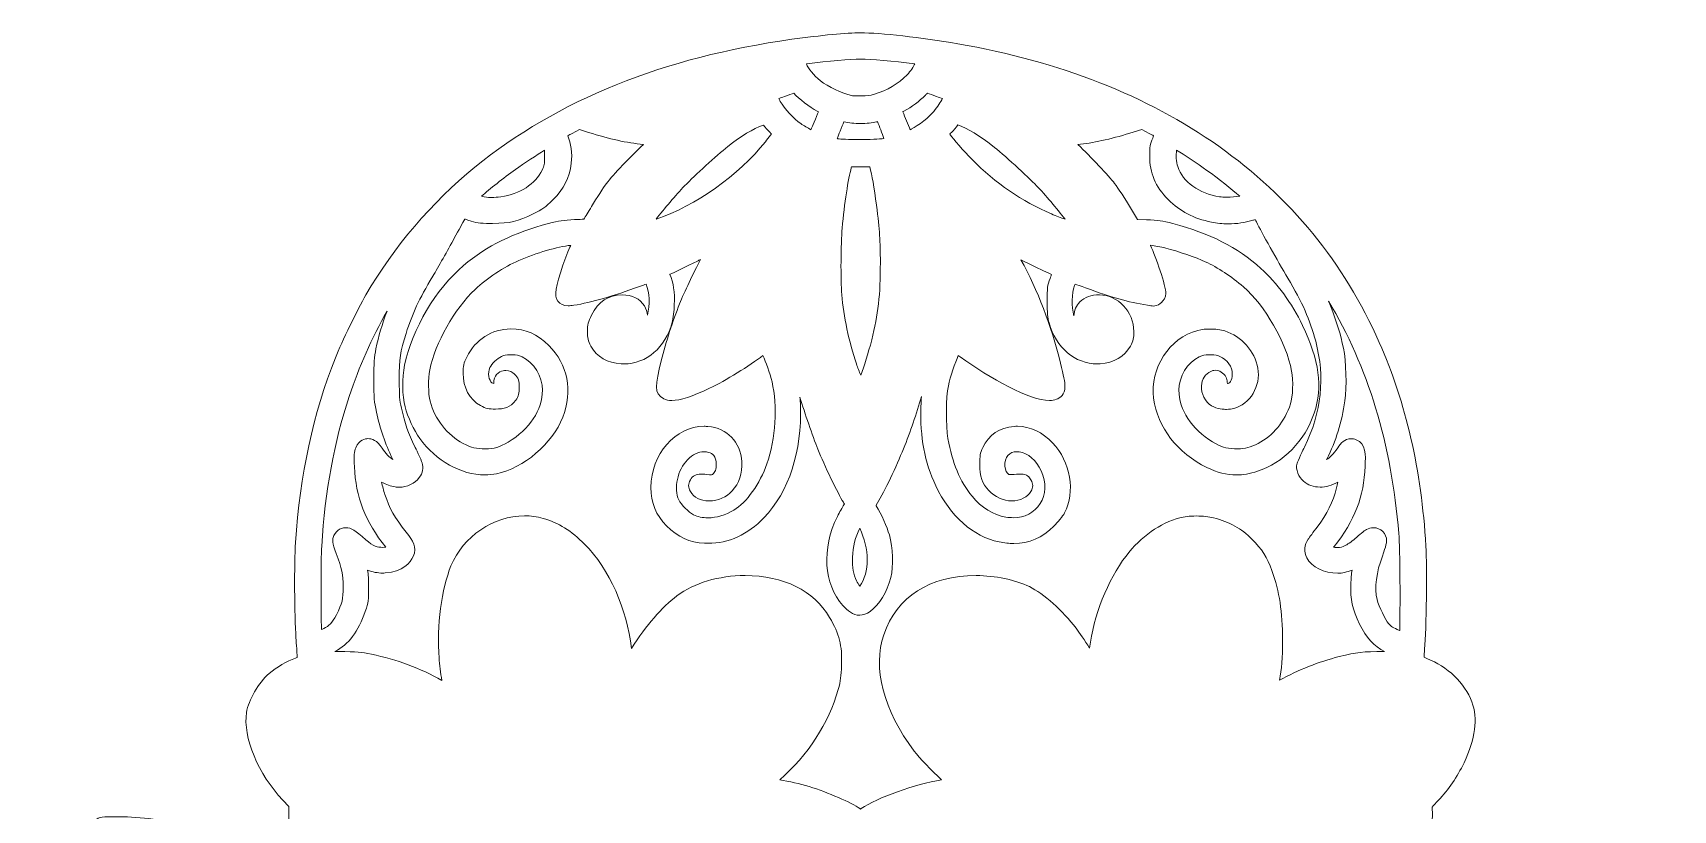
# Model space of a CAD drawing. Header units: inches. Extents: x -1560 to -1166, y 2745 to 2830.
# Drawn here: x -1397.8 to -1325, y 2794.8 to 2829.3 of the extents above; entities that cross this region are included whole.
import ezdxf

# ---------------------------------------------------------------- set-up
doc = ezdxf.new("R2010")
doc.units = ezdxf.units.IN
doc.header["$MEASUREMENT"] = 0
doc.layers.add('Sugar Skull', color=7, linetype='Continuous')

msp = doc.modelspace()

# ---------------------------------------------------------------- linework, layer by layer
at = {"layer": 'Sugar Skull', "lineweight": 0}
for points, knots in [([(-1325.084, 2784.446), (-1325.291, 2784.806), (-1325.673, 2785.007), (-1326.361, 2785.118), (-1326.54, 2785.146), (-1326.696, 2785.159), (-1326.867, 2785.159), (-1327.114, 2785.159), (-1327.4, 2785.132), (-1327.856, 2785.065), (-1328.592, 2784.956), (-1328.848, 2784.901), (-1329.969, 2784.61), (-1330.369, 2784.506), (-1331.16, 2784.284), (-1331.707, 2784.121), (-1331.686, 2784.175), (-1331.665, 2784.223), (-1331.649, 2784.263), (-1331.027, 2785.752), (-1330.493, 2787.536), (-1330.32, 2788.703), (-1330.226, 2789.341), (-1330.255, 2790.198), (-1330.388, 2790.655), (-1330.603, 2791.398), (-1330.986, 2791.925), (-1331.464, 2792.139), (-1331.638, 2792.217), (-1331.854, 2792.258), (-1332.088, 2792.258), (-1332.306, 2792.258), (-1332.519, 2792.222), (-1332.704, 2792.155), (-1333.469, 2791.877), (-1334.305, 2791.066), (-1334.92, 2790.015), (-1335.079, 2790.211), (-1335.365, 2790.516), (-1335.59, 2790.738), (-1335.812, 2790.958), (-1335.953, 2791.107), (-1336.01, 2791.18), (-1335.998, 2791.282), (-1335.968, 2791.494), (-1335.925, 2791.757), (-1335.749, 2792.828), (-1335.601, 2794.434), (-1335.663, 2794.914), (-1335.607, 2794.984), (-1335.477, 2795.121), (-1335.394, 2795.209), (-1334.917, 2795.711), (-1334.551, 2796.245), (-1334.242, 2796.889), (-1333.734, 2797.949), (-1333.618, 2798.858), (-1333.896, 2799.59), (-1334.215, 2800.429), (-1334.981, 2801.169), (-1335.895, 2801.521), (-1335.941, 2801.539), (-1335.982, 2801.556), (-1336.018, 2801.571), (-1336.013, 2801.661), (-1336.005, 2801.785), (-1335.991, 2801.934), (-1335.914, 2802.802), (-1335.88, 2805.582), (-1335.935, 2806.511), (-1336.137, 2809.897), (-1336.814, 2812.857), (-1338.004, 2815.56), (-1339.558, 2819.09), (-1341.958, 2822.019), (-1345.135, 2824.268), (-1348.304, 2826.51), (-1352.205, 2828.043), (-1356.728, 2828.825), (-1358.332, 2829.102), (-1360.185, 2829.311), (-1361.039, 2829.311), (-1361.649, 2829.311), (-1362.792, 2829.202), (-1364.096, 2829.021), (-1369.784, 2828.228), (-1374.519, 2826.318), (-1378.169, 2823.343), (-1380.095, 2821.773), (-1381.769, 2819.811), (-1383.01, 2817.669), (-1383.387, 2817.018), (-1384.085, 2815.583), (-1384.367, 2814.877), (-1385.352, 2812.418), (-1385.948, 2809.656), (-1386.139, 2806.668), (-1386.198, 2805.74), (-1386.188, 2803.441), (-1386.12, 2802.427), (-1386.112, 2802.308), (-1386.105, 2802.201), (-1386.098, 2802.106), (-1386.081, 2801.87), (-1386.067, 2801.672), (-1386.068, 2801.564), (-1386.092, 2801.557), (-1386.118, 2801.548), (-1386.146, 2801.537), (-1386.51, 2801.405), (-1386.986, 2801.123), (-1387.302, 2800.853), (-1387.791, 2800.436), (-1388.226, 2799.689), (-1388.315, 2799.115), (-1388.483, 2798.035), (-1387.791, 2796.365), (-1386.706, 2795.229), (-1386.706, 2795.229), (-1386.437, 2794.949), (-1386.437, 2794.949), (-1386.437, 2794.949), (-1386.43, 2794.46), (-1386.43, 2794.46), (-1386.421, 2793.84), (-1386.39, 2793.471), (-1386.268, 2792.495), (-1386.276, 2792.499), (-1386.284, 2792.503), (-1386.291, 2792.507), (-1387.633, 2793.242), (-1389.256, 2793.803), (-1391.116, 2794.174), (-1392.084, 2794.368), (-1393.26, 2794.492), (-1394.112, 2794.492), (-1394.189, 2794.492), (-1394.264, 2794.491), (-1394.335, 2794.489), (-1394.77, 2794.477), (-1394.932, 2794.472), (-1395.097, 2794.269), (-1395.182, 2794.163), (-1395.24, 2794.002), (-1395.24, 2793.868), (-1395.24, 2793.396), (-1394.359, 2792.246), (-1393.98, 2791.773), (-1393.477, 2791.146), (-1392.218, 2789.848), (-1391.574, 2789.292), (-1391.19, 2788.96), (-1390.526, 2788.447), (-1390.078, 2788.131), (-1391.545, 2787.728), (-1392.083, 2787.43), (-1392.982, 2786.553), (-1393.62, 2785.933), (-1393.939, 2785.517), (-1394.203, 2784.967), (-1394.534, 2784.277), (-1394.628, 2783.673), (-1394.54, 2782.814), (-1394.477, 2782.2), (-1394.355, 2781.718), (-1394.074, 2780.973), (-1394.003, 2780.783), (-1393.946, 2780.63), (-1393.91, 2780.53), (-1393.948, 2780.477), (-1393.999, 2780.406), (-1394.06, 2780.323), (-1394.195, 2780.143), (-1394.366, 2779.912), (-1394.441, 2779.809), (-1394.524, 2779.696), (-1394.769, 2779.448), (-1395.472, 2778.907), (-1395.657, 2778.764), (-1395.896, 2778.543), (-1396.014, 2778.372), (-1396.344, 2777.89), (-1396.525, 2777.258), (-1396.599, 2776.321), (-1396.722, 2774.765), (-1396.74, 2774.652), (-1396.98, 2773.903), (-1397.245, 2773.078), (-1397.186, 2772.574), (-1396.757, 2771.976), (-1396.716, 2771.919), (-1396.682, 2771.87), (-1396.655, 2771.83), (-1396.689, 2771.782), (-1396.733, 2771.721), (-1396.787, 2771.649), (-1397.454, 2770.765), (-1397.807, 2769.829), (-1397.807, 2768.941), (-1397.807, 2768.438), (-1397.721, 2768.091), (-1397.453, 2767.514), (-1397.453, 2767.514), (-1397.282, 2767.144), (-1397.282, 2767.144), (-1397.282, 2767.144), (-1397.259, 2766.333), (-1397.259, 2766.333), (-1397.229, 2765.287), (-1397.174, 2765.01), (-1396.866, 2764.358), (-1396.641, 2763.883), (-1396.36, 2763.464), (-1395.924, 2762.959), (-1395.299, 2762.233), (-1394.615, 2761.71), (-1393.836, 2761.361), (-1393.996, 2761.129), (-1394.307, 2760.626), (-1394.307, 2760.372), (-1394.307, 2759.871), (-1393.984, 2759.759), (-1393.123, 2759.458), (-1391.724, 2758.969), (-1390.343, 2758.732), (-1388.899, 2758.732), (-1388.649, 2758.732), (-1388.391, 2758.739), (-1388.135, 2758.753), (-1386.726, 2758.831), (-1385.742, 2758.981), (-1384.373, 2759.323), (-1384.373, 2759.323), (-1383.981, 2759.422), (-1383.981, 2759.422), (-1383.981, 2759.422), (-1383.756, 2759.308), (-1383.756, 2759.308), (-1383.856, 2759.235), (-1383.941, 2759.171), (-1383.961, 2759.155), (-1385.043, 2758.341), (-1386.417, 2756.833), (-1387.301, 2755.488), (-1388.718, 2753.333), (-1389.624, 2751.074), (-1389.852, 2749.129), (-1389.927, 2748.482), (-1389.939, 2748.17), (-1389.818, 2747.915), (-1389.663, 2747.59), (-1389.406, 2747.542), (-1389.267, 2747.542), (-1389.181, 2747.542), (-1389.091, 2747.558), (-1388.991, 2747.592), (-1388.48, 2747.766), (-1387.426, 2748.314), (-1386.737, 2748.766), (-1385.297, 2749.71), (-1382.046, 2752.389), (-1380.527, 2753.886), (-1380.495, 2753.917), (-1380.465, 2753.947), (-1380.435, 2753.976), (-1380.496, 2753.618), (-1380.556, 2753.166), (-1380.518, 2752.964), (-1380.455, 2752.629), (-1380.178, 2752.42), (-1379.793, 2752.42), (-1379.086, 2752.42), (-1377.088, 2753.065), (-1375.587, 2753.694), (-1375.788, 2753.365), (-1375.995, 2753.01), (-1376.274, 2752.514), (-1376.274, 2752.514), (-1376.521, 2752.075), (-1376.521, 2752.075), (-1376.521, 2752.075), (-1376.664, 2752.062), (-1376.664, 2752.062), (-1378.07, 2751.943), (-1379.172, 2750.757), (-1379.471, 2749.041), (-1379.564, 2748.512), (-1379.566, 2747.384), (-1379.477, 2746.628), (-1379.441, 2746.32), (-1379.401, 2745.969), (-1379.388, 2745.846), (-1379.378, 2745.752), (-1379.343, 2745.517), (-1379.223, 2745.365), (-1379.177, 2745.306), (-1379.054, 2745.15), (-1378.831, 2745.15), (-1378.59, 2745.15), (-1378.377, 2745.313), (-1377.739, 2745.83), (-1376.34, 2746.965), (-1375.737, 2747.66), (-1375.351, 2748.584), (-1375.138, 2749.093), (-1375.059, 2749.464), (-1375.059, 2749.951), (-1375.059, 2750.551), (-1375.228, 2751.099), (-1375.537, 2751.503), (-1375.537, 2751.503), (-1375.239, 2752.037), (-1375.239, 2752.037), (-1374.868, 2752.699), (-1374.541, 2753.241), (-1374.312, 2753.598), (-1374.195, 2753.159), (-1374.02, 2752.614), (-1373.899, 2752.306), (-1373.429, 2751.112), (-1372.583, 2749.544), (-1371.93, 2748.659), (-1371.549, 2748.142), (-1371.406, 2747.948), (-1371.05, 2747.948), (-1370.699, 2747.948), (-1370.412, 2748.215), (-1370.062, 2748.647), (-1369.61, 2749.204), (-1369.11, 2750.059), (-1368.725, 2750.934), (-1368.387, 2751.702), (-1367.99, 2752.96), (-1367.789, 2753.881), (-1367.703, 2753.748), (-1367.609, 2753.6), (-1367.516, 2753.454), (-1367.393, 2753.261), (-1367.302, 2753.111), (-1367.246, 2753.015), (-1367.253, 2753.004), (-1367.261, 2752.994), (-1367.27, 2752.983), (-1367.463, 2752.73), (-1367.664, 2752.248), (-1367.76, 2751.811), (-1367.865, 2751.335), (-1367.834, 2750.531), (-1367.693, 2750.09), (-1367.413, 2749.21), (-1366.964, 2748.658), (-1365.6, 2747.523), (-1365.05, 2747.064), (-1364.834, 2746.896), (-1363.95, 2746.237), (-1363.43, 2745.849), (-1363.274, 2745.732), (-1363.064, 2745.732), (-1362.89, 2745.732), (-1362.777, 2745.831), (-1362.702, 2745.896), (-1362.508, 2746.066), (-1362.388, 2746.395), (-1362.353, 2747.572), (-1362.32, 2748.668), (-1362.466, 2749.663), (-1362.763, 2750.513), (-1362.698, 2750.448), (-1362.631, 2750.381), (-1362.559, 2750.313), (-1361.465, 2749.262), (-1361.181, 2748.956), (-1360.96, 2748.584), (-1360.482, 2747.779), (-1360.019, 2747.252), (-1359.457, 2746.875), (-1358.881, 2746.488), (-1358.169, 2746.284), (-1357.398, 2746.284), (-1356.68, 2746.284), (-1355.962, 2746.463), (-1355.319, 2746.802), (-1355.241, 2746.843), (-1355.173, 2746.877), (-1355.122, 2746.902), (-1355.105, 2746.891), (-1355.086, 2746.878), (-1355.066, 2746.863), (-1354.525, 2746.479), (-1353.601, 2746.142), (-1352.819, 2746.043), (-1352.708, 2746.029), (-1352.588, 2746.022), (-1352.461, 2746.022), (-1352.109, 2746.022), (-1351.676, 2746.077), (-1351.137, 2746.189), (-1351.137, 2746.189), (-1350.204, 2746.384), (-1350.204, 2746.384), (-1349.96, 2746.435), (-1349.503, 2746.503), (-1349.205, 2746.533), (-1348.177, 2746.638), (-1347.602, 2746.854), (-1346.411, 2747.585), (-1346.072, 2747.792), (-1345.539, 2748.098), (-1345.221, 2748.267), (-1344.546, 2748.628), (-1344.038, 2748.946), (-1343.794, 2749.165), (-1343.723, 2749.229), (-1343.723, 2749.229), (-1343.493, 2749.246), (-1342.773, 2749.3), (-1341.853, 2749.655), (-1341.352, 2750.072), (-1341.095, 2750.287), (-1340.726, 2750.744), (-1340.315, 2751.358), (-1340.211, 2751.513), (-1339.865, 2751.966), (-1339.559, 2752.348), (-1338.292, 2753.926), (-1338.107, 2754.354), (-1338.037, 2755.872), (-1338, 2756.675), (-1337.972, 2756.943), (-1337.861, 2757.556), (-1337.823, 2757.767), (-1337.79, 2758.156), (-1337.786, 2758.443), (-1337.786, 2758.443), (-1337.783, 2758.662), (-1337.783, 2758.662), (-1337.293, 2758.737), (-1336.498, 2758.963), (-1336.241, 2759.202), (-1336.241, 2759.202), (-1336.226, 2759.216), (-1336.226, 2759.216), (-1336.015, 2759.409), (-1336.017, 2759.597), (-1336.096, 2759.776), (-1335.961, 2759.724), (-1335.816, 2759.696), (-1335.667, 2759.696), (-1335.28, 2759.696), (-1334.922, 2759.887), (-1334.711, 2760.206), (-1334.612, 2760.355), (-1334.549, 2760.509), (-1334.52, 2760.665), (-1334.269, 2760.374), (-1333.984, 2760.076), (-1333.648, 2759.749), (-1332.289, 2758.426), (-1330.722, 2757.329), (-1328.859, 2756.395), (-1328.094, 2756.012), (-1327.799, 2755.884), (-1327.559, 2755.884), (-1327.406, 2755.884), (-1327.273, 2755.94), (-1327.163, 2756.05), (-1326.982, 2756.231), (-1326.983, 2756.272), (-1327.004, 2757.321), (-1327.027, 2758.412), (-1327.107, 2759.028), (-1327.375, 2760.187), (-1327.613, 2761.214), (-1328.17, 2762.828), (-1328.731, 2764.113), (-1329.529, 2765.943), (-1330.805, 2768.055), (-1332.037, 2769.597), (-1331.746, 2769.556), (-1331.416, 2769.534), (-1331.088, 2769.534), (-1330.786, 2769.534), (-1330.51, 2769.554), (-1330.289, 2769.591), (-1328.723, 2769.853), (-1327.598, 2770.723), (-1327.423, 2771.809), (-1327.296, 2772.602), (-1327.663, 2773.464), (-1328.653, 2774.693), (-1329.414, 2775.638), (-1330.834, 2776.823), (-1331.97, 2777.474), (-1331.791, 2777.548), (-1331.567, 2777.64), (-1331.309, 2777.747), (-1329.575, 2778.459), (-1328.606, 2778.975), (-1327.608, 2779.717), (-1326.787, 2780.328), (-1326.297, 2780.827), (-1325.798, 2781.558), (-1325.251, 2782.359), (-1324.969, 2783.112), (-1324.958, 2783.797), (-1324.953, 2784.092), (-1324.963, 2784.234), (-1325.084, 2784.446)], [0, 0, 0, 0, 1, 1, 1, 2, 2, 2, 3, 3, 3, 4, 4, 4, 5, 5, 5, 6, 6, 6, 7, 7, 7, 8, 8, 8, 9, 9, 9, 10, 10, 10, 11, 11, 11, 12, 12, 12, 13, 13, 13, 14, 14, 14, 15, 15, 15, 16, 16, 16, 17, 17, 17, 18, 18, 18, 19, 19, 19, 20, 20, 20, 21, 21, 21, 22, 22, 22, 23, 23, 23, 24, 24, 24, 25, 25, 25, 26, 26, 26, 27, 27, 27, 28, 28, 28, 29, 29, 29, 30, 30, 30, 31, 31, 31, 32, 32, 32, 33, 33, 33, 34, 34, 34, 35, 35, 35, 36, 36, 36, 37, 37, 37, 38, 38, 38, 39, 39, 39, 40, 40, 40, 41, 41, 41, 42, 42, 42, 43, 43, 43, 44, 44, 44, 45, 45, 45, 46, 46, 46, 47, 47, 47, 48, 48, 48, 49, 49, 49, 50, 50, 50, 51, 51, 51, 52, 52, 52, 53, 53, 53, 54, 54, 54, 55, 55, 55, 56, 56, 56, 57, 57, 57, 58, 58, 58, 59, 59, 59, 60, 60, 60, 61, 61, 61, 62, 62, 62, 63, 63, 63, 64, 64, 64, 65, 65, 65, 66, 66, 66, 67, 67, 67, 68, 68, 68, 69, 69, 69, 70, 70, 70, 71, 71, 71, 72, 72, 72, 73, 73, 73, 74, 74, 74, 75, 75, 75, 76, 76, 76, 77, 77, 77, 78, 78, 78, 79, 79, 79, 80, 80, 80, 81, 81, 81, 82, 82, 82, 83, 83, 83, 84, 84, 84, 85, 85, 85, 86, 86, 86, 87, 87, 87, 88, 88, 88, 89, 89, 89, 90, 90, 90, 91, 91, 91, 92, 92, 92, 93, 93, 93, 94, 94, 94, 95, 95, 95, 96, 96, 96, 97, 97, 97, 98, 98, 98, 99, 99, 99, 100, 100, 100, 101, 101, 101, 102, 102, 102, 103, 103, 103, 104, 104, 104, 105, 105, 105, 106, 106, 106, 107, 107, 107, 108, 108, 108, 109, 109, 109, 110, 110, 110, 111, 111, 111, 112, 112, 112, 113, 113, 113, 114, 114, 114, 115, 115, 115, 116, 116, 116, 117, 117, 117, 118, 118, 118, 119, 119, 119, 120, 120, 120, 121, 121, 121, 122, 122, 122, 123, 123, 123, 124, 124, 124, 125, 125, 125, 126, 126, 126, 127, 127, 127, 128, 128, 128, 129, 129, 129, 130, 130, 130, 131, 131, 131, 132, 132, 132, 133, 133, 133, 134, 134, 134, 135, 135, 135, 136, 136, 136, 137, 137, 137, 138, 138, 138, 139, 139, 139, 140, 140, 140, 141, 141, 141, 142, 142, 142, 143, 143, 143, 144, 144, 144, 145, 145, 145, 146, 146, 146, 147, 147, 147, 148, 148, 148, 149, 149, 149, 150, 150, 150, 151, 151, 151, 152, 152, 152, 153, 153, 153, 154, 154, 154, 155, 155, 155, 156, 156, 156, 157, 157, 157, 158, 158, 158, 159, 159, 159, 160, 160, 160, 161, 161, 161, 162, 162, 162, 163, 163, 163, 164, 164, 164, 165, 165, 165, 166, 166, 166, 167, 167, 167, 168, 168, 168, 169, 169, 169, 169]), ([(-1363.444, 2827.934), (-1362.457, 2828.06), (-1361.513, 2828.141), (-1361.039, 2828.141), (-1360.566, 2828.141), (-1359.623, 2828.06), (-1358.638, 2827.935), (-1358.636, 2827.935), (-1358.633, 2827.934), (-1358.631, 2827.934), (-1358.698, 2827.8), (-1358.817, 2827.614), (-1358.979, 2827.446), (-1359.369, 2827.04), (-1359.857, 2826.75), (-1360.429, 2826.585), (-1360.648, 2826.521), (-1360.769, 2826.504), (-1360.992, 2826.504), (-1361.01, 2826.504), (-1361.03, 2826.504), (-1361.049, 2826.504), (-1361.258, 2826.507), (-1361.408, 2826.516), (-1361.445, 2826.52), (-1361.866, 2826.616), (-1362.496, 2826.917), (-1362.825, 2827.179), (-1363.143, 2827.432), (-1363.36, 2827.72), (-1363.452, 2827.934), (-1363.452, 2827.934), (-1363.444, 2827.934), (-1363.444, 2827.934)], [0, 0, 0, 0, 1, 1, 1, 2, 2, 2, 3, 3, 3, 4, 4, 4, 5, 5, 5, 6, 6, 6, 7, 7, 7, 8, 8, 8, 9, 9, 9, 10, 10, 10, 11, 11, 11, 11]), ([(-1364.415, 2826.485), (-1364.24, 2826.548), (-1364.102, 2826.595), (-1364.011, 2826.624), (-1363.797, 2826.381), (-1363.285, 2826.004), (-1362.972, 2825.833), (-1362.952, 2825.822), (-1362.935, 2825.812), (-1362.919, 2825.803), (-1362.965, 2825.69), (-1363.03, 2825.529), (-1363.108, 2825.337), (-1363.162, 2825.207), (-1363.209, 2825.096), (-1363.248, 2825.008), (-1363.389, 2825.082), (-1363.57, 2825.186), (-1363.703, 2825.276), (-1363.998, 2825.477), (-1364.43, 2825.948), (-1364.609, 2826.265), (-1364.634, 2826.309), (-1364.656, 2826.35), (-1364.674, 2826.387), (-1364.613, 2826.412), (-1364.529, 2826.444), (-1364.415, 2826.485)], [0, 0, 0, 0, 1, 1, 1, 2, 2, 2, 3, 3, 3, 4, 4, 4, 5, 5, 5, 6, 6, 6, 7, 7, 7, 8, 8, 8, 9, 9, 9, 9]), ([(-1358.072, 2826.626), (-1357.978, 2826.594), (-1357.835, 2826.545), (-1357.664, 2826.482), (-1357.581, 2826.452), (-1357.486, 2826.417), (-1357.409, 2826.388), (-1357.486, 2826.242), (-1357.625, 2826.018), (-1357.785, 2825.822), (-1357.992, 2825.568), (-1358.455, 2825.203), (-1358.797, 2825.025), (-1358.811, 2825.018), (-1358.825, 2825.01), (-1358.839, 2825.003), (-1358.93, 2825.225), (-1359.072, 2825.576), (-1359.161, 2825.804), (-1359.151, 2825.81), (-1359.14, 2825.816), (-1359.128, 2825.823), (-1358.753, 2826.031), (-1358.438, 2826.266), (-1358.163, 2826.54), (-1358.129, 2826.574), (-1358.098, 2826.603), (-1358.072, 2826.626)], [0, 0, 0, 0, 1, 1, 1, 2, 2, 2, 3, 3, 3, 4, 4, 4, 5, 5, 5, 6, 6, 6, 7, 7, 7, 8, 8, 8, 9, 9, 9, 9]), ([(-1361.147, 2824.571), (-1361.147, 2824.571), (-1361.148, 2824.571), (-1361.148, 2824.571), (-1361.571, 2824.571), (-1361.918, 2824.585), (-1362.052, 2824.607), (-1362.062, 2824.608), (-1362.071, 2824.61), (-1362.08, 2824.611), (-1362.049, 2824.697), (-1362.008, 2824.807), (-1361.952, 2824.947), (-1361.885, 2825.114), (-1361.828, 2825.254), (-1361.785, 2825.36), (-1361.78, 2825.359), (-1361.774, 2825.358), (-1361.769, 2825.356), (-1361.572, 2825.309), (-1361.316, 2825.283), (-1361.047, 2825.283), (-1360.782, 2825.283), (-1360.528, 2825.309), (-1360.331, 2825.355), (-1360.317, 2825.358), (-1360.304, 2825.361), (-1360.292, 2825.364), (-1360.209, 2825.16), (-1360.087, 2824.841), (-1360.004, 2824.612), (-1360.206, 2824.59), (-1360.638, 2824.571), (-1361.147, 2824.571)], [0, 0, 0, 0, 1, 1, 1, 2, 2, 2, 3, 3, 3, 4, 4, 4, 5, 5, 5, 6, 6, 6, 7, 7, 7, 8, 8, 8, 9, 9, 9, 10, 10, 10, 11, 11, 11, 11]), ([(-1381.544, 2809.128), (-1381.182, 2809.128), (-1380.835, 2809.291), (-1380.64, 2809.553), (-1380.492, 2809.752), (-1380.447, 2809.984), (-1380.514, 2810.208), (-1380.552, 2810.337), (-1380.826, 2810.901), (-1380.838, 2810.925), (-1381.129, 2811.523), (-1381.284, 2811.97), (-1381.433, 2812.634), (-1381.521, 2813.028), (-1381.528, 2813.123), (-1381.53, 2813.901), (-1381.533, 2814.852), (-1381.493, 2815.121), (-1381.23, 2815.955), (-1380.936, 2816.881), (-1380.67, 2817.453), (-1380.04, 2818.504), (-1379.807, 2818.893), (-1379.379, 2819.648), (-1379.087, 2820.188), (-1378.887, 2820.555), (-1378.721, 2820.859), (-1378.624, 2821.037), (-1378.587, 2821.025), (-1378.539, 2821.01), (-1378.48, 2820.99), (-1378.084, 2820.858), (-1378, 2820.846), (-1377.486, 2820.846), (-1377.486, 2820.846), (-1377.391, 2820.846), (-1377.391, 2820.846), (-1376.603, 2820.847), (-1376.282, 2820.922), (-1375.582, 2821.268), (-1375.158, 2821.477), (-1375.037, 2821.563), (-1374.72, 2821.882), (-1374.203, 2822.402), (-1373.98, 2822.845), (-1373.895, 2823.518), (-1373.839, 2823.955), (-1373.898, 2824.409), (-1374.051, 2824.736), (-1373.996, 2824.767), (-1373.93, 2824.803), (-1373.851, 2824.844), (-1373.851, 2824.844), (-1373.524, 2825.014), (-1373.524, 2825.014), (-1373.524, 2825.014), (-1373.126, 2824.889), (-1373.126, 2824.889), (-1372.18, 2824.59), (-1371.434, 2824.425), (-1370.686, 2824.352), (-1371.261, 2823.82), (-1372.039, 2823), (-1372.322, 2822.622), (-1372.464, 2822.433), (-1372.764, 2821.973), (-1372.99, 2821.595), (-1373.142, 2821.343), (-1373.259, 2821.149), (-1373.329, 2821.035), (-1373.422, 2821.027), (-1373.564, 2821.019), (-1373.743, 2821.011), (-1374.239, 2820.989), (-1374.445, 2820.959), (-1374.903, 2820.839), (-1376.461, 2820.431), (-1377.625, 2819.855), (-1378.68, 2818.969), (-1379.901, 2817.943), (-1380.952, 2816.167), (-1381.296, 2814.548), (-1381.412, 2814.003), (-1381.402, 2813.17), (-1381.275, 2812.692), (-1381.156, 2812.247), (-1380.876, 2811.646), (-1380.623, 2811.294), (-1379.906, 2810.294), (-1378.795, 2809.673), (-1377.723, 2809.674), (-1377.548, 2809.674), (-1377.376, 2809.691), (-1377.21, 2809.724), (-1376.014, 2809.966), (-1374.722, 2811.067), (-1374.269, 2812.232), (-1373.812, 2813.408), (-1374.04, 2814.571), (-1374.895, 2815.424), (-1375.407, 2815.936), (-1375.911, 2816.154), (-1376.584, 2816.155), (-1377.418, 2816.155), (-1378.147, 2815.687), (-1378.533, 2814.904), (-1378.666, 2814.634), (-1378.693, 2814.514), (-1378.693, 2814.194), (-1378.693, 2813.538), (-1378.421, 2813.026), (-1377.926, 2812.752), (-1377.681, 2812.617), (-1377.563, 2812.598), (-1377.255, 2812.598), (-1376.873, 2812.598), (-1376.604, 2812.662), (-1376.357, 2812.991), (-1376.228, 2813.163), (-1376.205, 2813.313), (-1376.205, 2813.563), (-1376.205, 2813.832), (-1376.215, 2813.98), (-1376.426, 2814.162), (-1376.503, 2814.228), (-1376.624, 2814.316), (-1376.792, 2814.316), (-1376.833, 2814.316), (-1376.873, 2814.311), (-1376.915, 2814.301), (-1377.119, 2814.251), (-1377.348, 2814.112), (-1377.338, 2813.731), (-1377.372, 2813.74), (-1377.399, 2813.753), (-1377.413, 2813.763), (-1377.55, 2813.871), (-1377.621, 2814.195), (-1377.504, 2814.437), (-1377.412, 2814.628), (-1377.193, 2814.841), (-1376.995, 2814.934), (-1376.862, 2814.996), (-1376.828, 2815.008), (-1376.567, 2815.008), (-1376.567, 2815.008), (-1376.555, 2815.008), (-1376.555, 2815.008), (-1376.281, 2815.008), (-1376.261, 2815.001), (-1376.071, 2814.912), (-1375.551, 2814.666), (-1375.174, 2814.045), (-1375.175, 2813.436), (-1375.178, 2812.557), (-1375.746, 2811.695), (-1376.696, 2811.131), (-1377.074, 2810.906), (-1377.329, 2810.83), (-1377.704, 2810.829), (-1377.704, 2810.829), (-1377.713, 2810.829), (-1377.713, 2810.829), (-1378.107, 2810.829), (-1378.336, 2810.885), (-1378.69, 2811.069), (-1379.395, 2811.437), (-1379.959, 2812.155), (-1380.161, 2812.945), (-1380.248, 2813.283), (-1380.254, 2813.946), (-1380.175, 2814.336), (-1379.93, 2815.541), (-1379.083, 2817.046), (-1378.162, 2817.915), (-1377.636, 2818.411), (-1376.89, 2818.903), (-1376.216, 2819.199), (-1375.467, 2819.527), (-1374.487, 2819.812), (-1373.917, 2819.87), (-1374.012, 2819.671), (-1374.158, 2819.296), (-1374.261, 2818.985), (-1374.575, 2818.037), (-1374.675, 2817.654), (-1374.483, 2817.387), (-1374.386, 2817.254), (-1374.235, 2817.186), (-1374.033, 2817.186), (-1373.963, 2817.186), (-1373.881, 2817.194), (-1373.776, 2817.21), (-1372.994, 2817.333), (-1372.014, 2817.612), (-1370.864, 2818.04), (-1370.73, 2818.09), (-1370.635, 2818.122), (-1370.569, 2818.143), (-1370.568, 2818.142), (-1370.568, 2818.141), (-1370.567, 2818.14), (-1370.413, 2817.781), (-1370.398, 2817.232), (-1370.509, 2816.762), (-1370.518, 2816.91), (-1370.563, 2817.052), (-1370.642, 2817.18), (-1370.834, 2817.493), (-1371.193, 2817.672), (-1371.628, 2817.672), (-1372.237, 2817.672), (-1372.697, 2817.368), (-1372.993, 2816.769), (-1373.145, 2816.461), (-1373.172, 2816.353), (-1373.172, 2816.041), (-1373.172, 2815.756), (-1373.151, 2815.629), (-1373.018, 2815.389), (-1372.755, 2814.914), (-1372.292, 2814.643), (-1371.681, 2814.608), (-1371.64, 2814.606), (-1371.598, 2814.604), (-1371.557, 2814.604), (-1370.554, 2814.605), (-1369.711, 2815.326), (-1369.408, 2816.444), (-1369.361, 2816.617), (-1369.325, 2816.979), (-1369.315, 2817.232), (-1369.292, 2817.8), (-1369.35, 2818.197), (-1369.514, 2818.58), (-1369.511, 2818.581), (-1369.495, 2818.588), (-1369.495, 2818.588), (-1369.355, 2818.646), (-1368.774, 2818.929), (-1368.293, 2819.169), (-1368.244, 2819.193), (-1368.196, 2819.217), (-1368.15, 2819.24), (-1368.467, 2818.643), (-1368.877, 2817.784), (-1369.083, 2817.271), (-1369.384, 2816.524), (-1369.687, 2815.579), (-1369.893, 2814.743), (-1370.16, 2813.66), (-1370.25, 2813.295), (-1369.788, 2813.056), (-1369.687, 2813.004), (-1369.57, 2812.979), (-1369.428, 2812.979), (-1369.059, 2812.979), (-1368.509, 2813.156), (-1367.749, 2813.521), (-1367.055, 2813.853), (-1365.963, 2814.527), (-1365.377, 2814.979), (-1365.252, 2814.695), (-1365.071, 2814.201), (-1364.977, 2813.803), (-1364.727, 2812.74), (-1364.818, 2811.278), (-1365.203, 2810.163), (-1365.505, 2809.291), (-1366.111, 2808.445), (-1366.676, 2808.106), (-1367.041, 2807.888), (-1367.449, 2807.767), (-1367.823, 2807.767), (-1368.059, 2807.767), (-1368.274, 2807.813), (-1368.46, 2807.904), (-1368.68, 2808.012), (-1369.011, 2808.343), (-1369.117, 2808.561), (-1369.359, 2809.061), (-1369.177, 2809.895), (-1368.727, 2810.347), (-1368.497, 2810.578), (-1368.243, 2810.7), (-1367.995, 2810.7), (-1367.925, 2810.7), (-1367.856, 2810.69), (-1367.788, 2810.671), (-1367.624, 2810.623), (-1367.456, 2810.521), (-1367.457, 2810.129), (-1367.458, 2809.918), (-1367.472, 2809.893), (-1367.514, 2809.818), (-1367.594, 2809.675), (-1367.667, 2809.675), (-1367.707, 2809.675), (-1367.719, 2809.675), (-1367.732, 2809.676), (-1367.746, 2809.678), (-1367.918, 2809.7), (-1368.036, 2809.713), (-1368.131, 2809.713), (-1368.351, 2809.713), (-1368.5, 2809.631), (-1368.6, 2809.455), (-1368.706, 2809.266), (-1368.706, 2809.126), (-1368.602, 2808.938), (-1368.452, 2808.67), (-1368.151, 2808.517), (-1367.775, 2808.517), (-1367.775, 2808.517), (-1367.764, 2808.517), (-1367.764, 2808.517), (-1367.371, 2808.52), (-1367.008, 2808.678), (-1366.743, 2808.963), (-1366.437, 2809.293), (-1366.286, 2809.753), (-1366.319, 2810.258), (-1366.375, 2811.138), (-1366.966, 2811.754), (-1367.825, 2811.826), (-1367.878, 2811.83), (-1367.933, 2811.832), (-1367.987, 2811.832), (-1369.269, 2811.832), (-1370.353, 2810.59), (-1370.353, 2809.119), (-1370.353, 2808.426), (-1370.131, 2807.882), (-1369.656, 2807.409), (-1369.155, 2806.908), (-1368.635, 2806.671), (-1367.971, 2806.638), (-1367.919, 2806.635), (-1367.866, 2806.634), (-1367.814, 2806.634), (-1366.902, 2806.634), (-1366.047, 2807.024), (-1365.342, 2807.762), (-1364.222, 2808.934), (-1363.644, 2810.71), (-1363.715, 2812.761), (-1363.719, 2812.883), (-1363.726, 2813.003), (-1363.735, 2813.12), (-1363.518, 2812.402), (-1363.186, 2811.433), (-1362.938, 2810.81), (-1362.664, 2810.121), (-1362.041, 2808.827), (-1361.809, 2808.465), (-1361.789, 2808.433), (-1361.771, 2808.404), (-1361.756, 2808.379), (-1361.764, 2808.367), (-1361.772, 2808.354), (-1361.781, 2808.341), (-1361.854, 2808.236), (-1361.981, 2808.011), (-1362.072, 2807.829), (-1362.784, 2806.402), (-1362.685, 2804.812), (-1361.826, 2803.872), (-1361.631, 2803.658), (-1361.39, 2803.44), (-1361.083, 2803.44), (-1360.927, 2803.44), (-1360.775, 2803.496), (-1360.617, 2803.61), (-1360.193, 2803.918), (-1359.867, 2804.452), (-1359.702, 2805.114), (-1359.573, 2805.627), (-1359.601, 2806.441), (-1359.766, 2807.007), (-1359.872, 2807.37), (-1360.116, 2807.916), (-1360.348, 2808.306), (-1360.348, 2808.306), (-1360.357, 2808.322), (-1360.357, 2808.322), (-1360.357, 2808.322), (-1360.29, 2808.433), (-1360.29, 2808.433), (-1359.99, 2808.925), (-1359.442, 2810.068), (-1359.139, 2810.83), (-1358.832, 2811.6), (-1358.564, 2812.386), (-1358.34, 2813.159), (-1358.351, 2813.018), (-1358.359, 2812.873), (-1358.363, 2812.723), (-1358.405, 2811.338), (-1358.201, 2810.248), (-1357.703, 2809.189), (-1357.07, 2807.841), (-1356.045, 2806.933), (-1354.891, 2806.696), (-1354.662, 2806.649), (-1354.442, 2806.626), (-1354.236, 2806.626), (-1353.554, 2806.626), (-1352.972, 2806.878), (-1352.457, 2807.397), (-1352.29, 2807.566), (-1352.068, 2807.828), (-1351.986, 2807.983), (-1351.489, 2808.919), (-1351.716, 2810.258), (-1352.513, 2811.097), (-1352.97, 2811.578), (-1353.511, 2811.833), (-1354.078, 2811.833), (-1354.126, 2811.833), (-1354.176, 2811.831), (-1354.224, 2811.827), (-1354.871, 2811.778), (-1355.353, 2811.453), (-1355.619, 2810.887), (-1355.735, 2810.639), (-1355.75, 2810.514), (-1355.75, 2810.148), (-1355.75, 2809.595), (-1355.649, 2809.3), (-1355.348, 2808.978), (-1355.078, 2808.69), (-1354.709, 2808.522), (-1354.335, 2808.517), (-1354.335, 2808.517), (-1354.32, 2808.517), (-1354.32, 2808.517), (-1353.958, 2808.517), (-1353.619, 2808.686), (-1353.477, 2808.939), (-1353.372, 2809.125), (-1353.372, 2809.265), (-1353.479, 2809.454), (-1353.546, 2809.574), (-1353.656, 2809.711), (-1353.907, 2809.711), (-1353.934, 2809.711), (-1353.966, 2809.71), (-1354.004, 2809.707), (-1354.169, 2809.696), (-1354.296, 2809.689), (-1354.382, 2809.689), (-1354.44, 2809.689), (-1354.465, 2809.692), (-1354.473, 2809.694), (-1354.475, 2809.696), (-1354.477, 2809.697), (-1354.48, 2809.699), (-1354.537, 2809.742), (-1354.612, 2809.862), (-1354.632, 2810.06), (-1354.652, 2810.253), (-1354.605, 2810.423), (-1354.5, 2810.54), (-1354.403, 2810.647), (-1354.266, 2810.704), (-1354.101, 2810.704), (-1354.07, 2810.704), (-1354.038, 2810.701), (-1354.005, 2810.697), (-1353.612, 2810.647), (-1353.236, 2810.323), (-1353.023, 2809.85), (-1352.791, 2809.332), (-1352.805, 2808.779), (-1353.06, 2808.406), (-1353.347, 2807.985), (-1353.748, 2807.772), (-1354.252, 2807.772), (-1354.36, 2807.772), (-1354.473, 2807.782), (-1354.589, 2807.801), (-1355.153, 2807.897), (-1355.671, 2808.215), (-1356.086, 2808.722), (-1356.631, 2809.389), (-1356.973, 2810.205), (-1357.161, 2811.29), (-1357.258, 2811.854), (-1357.25, 2813.142), (-1357.145, 2813.626), (-1357.054, 2814.051), (-1356.843, 2814.653), (-1356.705, 2814.981), (-1356.678, 2814.962), (-1356.65, 2814.942), (-1356.62, 2814.92), (-1355.299, 2813.953), (-1353.513, 2812.975), (-1352.655, 2812.975), (-1352.536, 2812.975), (-1352.434, 2812.993), (-1352.345, 2813.03), (-1352.182, 2813.097), (-1351.965, 2813.23), (-1351.965, 2813.596), (-1351.965, 2813.8), (-1352.026, 2814.081), (-1352.163, 2814.635), (-1352.585, 2816.336), (-1353.175, 2817.878), (-1353.921, 2819.228), (-1353.539, 2819.033), (-1353.065, 2818.802), (-1352.814, 2818.688), (-1352.767, 2818.667), (-1352.724, 2818.648), (-1352.685, 2818.631), (-1352.644, 2818.612), (-1352.6, 2818.593), (-1352.562, 2818.575), (-1352.57, 2818.555), (-1352.577, 2818.534), (-1352.585, 2818.515), (-1352.598, 2818.481), (-1352.612, 2818.444), (-1352.627, 2818.403), (-1352.749, 2818.078), (-1352.756, 2817.982), (-1352.755, 2817.38), (-1352.755, 2816.865), (-1352.736, 2816.65), (-1352.673, 2816.422), (-1352.365, 2815.318), (-1351.522, 2814.605), (-1350.524, 2814.605), (-1350.482, 2814.605), (-1350.439, 2814.606), (-1350.397, 2814.608), (-1349.794, 2814.644), (-1349.319, 2814.922), (-1349.06, 2815.39), (-1348.927, 2815.63), (-1348.906, 2815.756), (-1348.908, 2816.041), (-1348.913, 2816.925), (-1349.61, 2817.672), (-1350.431, 2817.672), (-1350.794, 2817.672), (-1351.095, 2817.563), (-1351.3, 2817.357), (-1351.464, 2817.192), (-1351.556, 2816.978), (-1351.568, 2816.733), (-1351.676, 2817.178), (-1351.671, 2817.721), (-1351.538, 2818.085), (-1351.531, 2818.104), (-1351.524, 2818.123), (-1351.517, 2818.141), (-1351.418, 2818.11), (-1351.27, 2818.06), (-1351.05, 2817.98), (-1349.893, 2817.558), (-1349.174, 2817.356), (-1348.305, 2817.208), (-1348.187, 2817.187), (-1348.11, 2817.175), (-1348.039, 2817.175), (-1347.846, 2817.175), (-1347.742, 2817.273), (-1347.68, 2817.331), (-1347.591, 2817.415), (-1347.487, 2817.569), (-1347.487, 2817.728), (-1347.488, 2818.068), (-1347.926, 2819.36), (-1348.162, 2819.861), (-1348.163, 2819.865), (-1348.165, 2819.868), (-1348.167, 2819.871), (-1347.969, 2819.85), (-1347.722, 2819.809), (-1347.487, 2819.748), (-1346.95, 2819.609), (-1346.13, 2819.325), (-1345.732, 2819.141), (-1345.176, 2818.885), (-1344.575, 2818.488), (-1344.039, 2818.024), (-1343.077, 2817.192), (-1342.137, 2815.55), (-1341.9, 2814.287), (-1341.82, 2813.863), (-1341.844, 2813.143), (-1341.948, 2812.833), (-1342.214, 2812.04), (-1342.724, 2811.415), (-1343.384, 2811.072), (-1343.732, 2810.891), (-1343.955, 2810.833), (-1344.3, 2810.833), (-1344.345, 2810.833), (-1344.393, 2810.834), (-1344.442, 2810.836), (-1344.834, 2810.851), (-1345.032, 2810.913), (-1345.406, 2811.139), (-1346.344, 2811.705), (-1346.904, 2812.563), (-1346.904, 2813.433), (-1346.904, 2814.044), (-1346.527, 2814.666), (-1346.007, 2814.912), (-1345.818, 2815.001), (-1345.797, 2815.008), (-1345.523, 2815.008), (-1345.523, 2815.008), (-1345.512, 2815.008), (-1345.512, 2815.008), (-1345.251, 2815.008), (-1345.216, 2814.996), (-1345.092, 2814.937), (-1344.756, 2814.779), (-1344.531, 2814.469), (-1344.533, 2814.165), (-1344.534, 2813.819), (-1344.673, 2813.747), (-1344.754, 2813.727), (-1344.751, 2813.901), (-1344.78, 2814.051), (-1344.975, 2814.198), (-1345.027, 2814.238), (-1345.135, 2814.32), (-1345.285, 2814.32), (-1345.372, 2814.32), (-1345.442, 2814.293), (-1345.494, 2814.27), (-1345.732, 2814.161), (-1345.886, 2813.923), (-1345.904, 2813.633), (-1345.927, 2813.275), (-1345.749, 2812.924), (-1345.451, 2812.739), (-1345.218, 2812.595), (-1344.887, 2812.584), (-1344.791, 2812.584), (-1344.671, 2812.584), (-1344.563, 2812.597), (-1344.468, 2812.623), (-1343.743, 2812.819), (-1343.263, 2813.62), (-1343.399, 2814.409), (-1343.529, 2815.168), (-1344.12, 2815.834), (-1344.871, 2816.068), (-1345.049, 2816.123), (-1345.282, 2816.154), (-1345.527, 2816.154), (-1345.669, 2816.154), (-1345.879, 2816.143), (-1346.07, 2816.092), (-1347.329, 2815.757), (-1348.207, 2814.404), (-1348.029, 2813.075), (-1347.856, 2811.786), (-1346.971, 2810.637), (-1345.662, 2810.003), (-1345.194, 2809.776), (-1344.779, 2809.671), (-1344.356, 2809.671), (-1344.059, 2809.671), (-1343.75, 2809.724), (-1343.413, 2809.832), (-1342.272, 2810.198), (-1341.308, 2811.19), (-1340.897, 2812.421), (-1340.512, 2813.573), (-1340.672, 2814.772), (-1341.413, 2816.31), (-1341.892, 2817.303), (-1342.55, 2818.204), (-1343.267, 2818.848), (-1344.315, 2819.789), (-1345.52, 2820.403), (-1347.174, 2820.839), (-1347.65, 2820.964), (-1347.824, 2820.99), (-1348.34, 2821.007), (-1348.34, 2821.007), (-1348.742, 2821.02), (-1348.742, 2821.02), (-1348.742, 2821.02), (-1349.056, 2821.541), (-1349.056, 2821.541), (-1349.281, 2821.916), (-1349.599, 2822.401), (-1349.765, 2822.622), (-1350.01, 2822.949), (-1350.828, 2823.813), (-1351.388, 2824.347), (-1350.766, 2824.41), (-1349.932, 2824.59), (-1349.09, 2824.849), (-1349.09, 2824.849), (-1348.553, 2825.013), (-1348.553, 2825.013), (-1348.553, 2825.013), (-1348.225, 2824.841), (-1348.225, 2824.841), (-1348.139, 2824.797), (-1348.076, 2824.762), (-1348.029, 2824.735), (-1348.041, 2824.705), (-1348.055, 2824.672), (-1348.069, 2824.638), (-1348.185, 2824.364), (-1348.201, 2824.233), (-1348.202, 2823.856), (-1348.204, 2823.068), (-1347.958, 2822.484), (-1347.379, 2821.902), (-1346.862, 2821.382), (-1346.249, 2821.063), (-1345.451, 2820.897), (-1345.226, 2820.851), (-1344.97, 2820.826), (-1344.712, 2820.826), (-1344.333, 2820.826), (-1343.962, 2820.878), (-1343.666, 2820.972), (-1343.612, 2820.989), (-1343.563, 2821.003), (-1343.521, 2821.014), (-1343.504, 2820.984), (-1343.484, 2820.948), (-1343.464, 2820.908), (-1343.224, 2820.43), (-1342.532, 2819.195), (-1342.067, 2818.414), (-1341.422, 2817.329), (-1341.087, 2816.569), (-1340.831, 2815.609), (-1340.405, 2814.013), (-1340.568, 2812.474), (-1341.33, 2810.906), (-1341.379, 2810.805), (-1341.626, 2810.295), (-1341.658, 2810.189), (-1341.744, 2809.907), (-1341.58, 2809.576), (-1341.373, 2809.394), (-1341.178, 2809.222), (-1340.923, 2809.132), (-1340.637, 2809.132), (-1340.376, 2809.132), (-1340.102, 2809.208), (-1339.844, 2809.349), (-1339.861, 2809.263), (-1339.88, 2809.178), (-1339.9, 2809.099), (-1340.059, 2808.467), (-1340.318, 2807.946), (-1340.766, 2807.356), (-1340.933, 2807.136), (-1341.113, 2806.894), (-1341.168, 2806.817), (-1341.347, 2806.565), (-1341.369, 2806.265), (-1341.228, 2805.993), (-1341.016, 2805.582), (-1340.459, 2805.306), (-1339.843, 2805.306), (-1339.672, 2805.306), (-1339.438, 2805.36), (-1339.214, 2805.446), (-1339.242, 2805.263), (-1339.261, 2805.054), (-1339.27, 2804.833), (-1339.298, 2804.13), (-1339.207, 2803.712), (-1338.881, 2803.044), (-1338.589, 2802.445), (-1338.248, 2802.065), (-1337.768, 2801.826), (-1337.768, 2801.826), (-1337.773, 2801.826), (-1337.773, 2801.826), (-1338.761, 2801.826), (-1338.987, 2801.801), (-1339.789, 2801.601), (-1340.688, 2801.377), (-1341.629, 2801.003), (-1342.435, 2800.552), (-1342.338, 2801.034), (-1342.304, 2801.531), (-1342.304, 2802.331), (-1342.305, 2803.611), (-1342.437, 2804.478), (-1342.775, 2805.425), (-1342.983, 2806.004), (-1343.228, 2806.393), (-1343.65, 2806.81), (-1344.146, 2807.302), (-1344.644, 2807.579), (-1345.368, 2807.766), (-1345.571, 2807.819), (-1345.844, 2807.848), (-1346.135, 2807.848), (-1346.42, 2807.848), (-1346.68, 2807.82), (-1346.869, 2807.769), (-1347.751, 2807.529), (-1348.575, 2806.942), (-1349.252, 2806.071), (-1350.071, 2805.015), (-1350.716, 2803.357), (-1350.873, 2801.984), (-1351.088, 2802.316), (-1351.328, 2802.67), (-1351.472, 2802.862), (-1352.057, 2803.639), (-1352.909, 2804.399), (-1353.545, 2804.709), (-1354.17, 2805.013), (-1355.073, 2805.202), (-1355.906, 2805.202), (-1357.977, 2805.2), (-1359.437, 2804.266), (-1360.017, 2802.573), (-1360.518, 2801.109), (-1360.024, 2799.223), (-1358.661, 2797.4), (-1358.449, 2797.116), (-1357.873, 2796.52), (-1357.452, 2796.131), (-1358.628, 2795.931), (-1360.298, 2795.342), (-1361.012, 2794.853), (-1361.025, 2794.845), (-1361.036, 2794.837), (-1361.045, 2794.832), (-1361.052, 2794.837), (-1361.061, 2794.843), (-1361.071, 2794.85), (-1361.448, 2795.122), (-1362.483, 2795.569), (-1363.332, 2795.827), (-1363.733, 2795.949), (-1364.225, 2796.063), (-1364.63, 2796.131), (-1363.39, 2797.207), (-1362.451, 2798.656), (-1362.038, 2800.139), (-1361.928, 2800.537), (-1361.904, 2800.71), (-1361.887, 2801.232), (-1361.858, 2802.105), (-1361.983, 2802.597), (-1362.419, 2803.339), (-1363.124, 2804.539), (-1364.456, 2805.2), (-1366.172, 2805.202), (-1366.172, 2805.202), (-1366.177, 2805.202), (-1366.177, 2805.202), (-1367.339, 2805.202), (-1368.44, 2804.874), (-1369.198, 2804.302), (-1369.879, 2803.788), (-1370.558, 2803.004), (-1371.218, 2801.969), (-1371.411, 2803.713), (-1372.203, 2805.492), (-1373.299, 2806.597), (-1373.89, 2807.194), (-1374.459, 2807.547), (-1375.145, 2807.743), (-1375.409, 2807.819), (-1375.686, 2807.857), (-1375.968, 2807.857), (-1377.346, 2807.857), (-1378.689, 2806.943), (-1379.234, 2805.633), (-1379.654, 2804.623), (-1379.868, 2802.976), (-1379.765, 2801.534), (-1379.745, 2801.252), (-1379.697, 2800.876), (-1379.64, 2800.546), (-1380.589, 2801.079), (-1381.639, 2801.471), (-1382.765, 2801.711), (-1383.244, 2801.814), (-1383.369, 2801.823), (-1384.254, 2801.825), (-1384.3, 2801.825), (-1384.344, 2801.825), (-1384.386, 2801.825), (-1383.784, 2802.138), (-1383.349, 2802.719), (-1383.04, 2803.61), (-1382.9, 2804.015), (-1382.895, 2804.094), (-1382.895, 2804.684), (-1382.895, 2805.051), (-1382.903, 2805.247), (-1382.935, 2805.437), (-1382.716, 2805.357), (-1382.487, 2805.313), (-1382.276, 2805.313), (-1382.235, 2805.313), (-1382.195, 2805.315), (-1382.156, 2805.318), (-1381.369, 2805.384), (-1381.046, 2805.755), (-1380.914, 2806.055), (-1380.73, 2806.47), (-1380.911, 2806.732), (-1381.222, 2807.124), (-1381.733, 2807.771), (-1381.964, 2808.178), (-1382.169, 2808.8), (-1382.227, 2808.973), (-1382.277, 2809.172), (-1382.317, 2809.355), (-1382.114, 2809.245), (-1381.896, 2809.165), (-1381.71, 2809.139), (-1381.655, 2809.132), (-1381.6, 2809.128), (-1381.544, 2809.128)], [0, 0, 0, 0, 1, 1, 1, 2, 2, 2, 3, 3, 3, 4, 4, 4, 5, 5, 5, 6, 6, 6, 7, 7, 7, 8, 8, 8, 9, 9, 9, 10, 10, 10, 11, 11, 11, 12, 12, 12, 13, 13, 13, 14, 14, 14, 15, 15, 15, 16, 16, 16, 17, 17, 17, 18, 18, 18, 19, 19, 19, 20, 20, 20, 21, 21, 21, 22, 22, 22, 23, 23, 23, 24, 24, 24, 25, 25, 25, 26, 26, 26, 27, 27, 27, 28, 28, 28, 29, 29, 29, 30, 30, 30, 31, 31, 31, 32, 32, 32, 33, 33, 33, 34, 34, 34, 35, 35, 35, 36, 36, 36, 37, 37, 37, 38, 38, 38, 39, 39, 39, 40, 40, 40, 41, 41, 41, 42, 42, 42, 43, 43, 43, 44, 44, 44, 45, 45, 45, 46, 46, 46, 47, 47, 47, 48, 48, 48, 49, 49, 49, 50, 50, 50, 51, 51, 51, 52, 52, 52, 53, 53, 53, 54, 54, 54, 55, 55, 55, 56, 56, 56, 57, 57, 57, 58, 58, 58, 59, 59, 59, 60, 60, 60, 61, 61, 61, 62, 62, 62, 63, 63, 63, 64, 64, 64, 65, 65, 65, 66, 66, 66, 67, 67, 67, 68, 68, 68, 69, 69, 69, 70, 70, 70, 71, 71, 71, 72, 72, 72, 73, 73, 73, 74, 74, 74, 75, 75, 75, 76, 76, 76, 77, 77, 77, 78, 78, 78, 79, 79, 79, 80, 80, 80, 81, 81, 81, 82, 82, 82, 83, 83, 83, 84, 84, 84, 85, 85, 85, 86, 86, 86, 87, 87, 87, 88, 88, 88, 89, 89, 89, 90, 90, 90, 91, 91, 91, 92, 92, 92, 93, 93, 93, 94, 94, 94, 95, 95, 95, 96, 96, 96, 97, 97, 97, 98, 98, 98, 99, 99, 99, 100, 100, 100, 101, 101, 101, 102, 102, 102, 103, 103, 103, 104, 104, 104, 105, 105, 105, 106, 106, 106, 107, 107, 107, 108, 108, 108, 109, 109, 109, 110, 110, 110, 111, 111, 111, 112, 112, 112, 113, 113, 113, 114, 114, 114, 115, 115, 115, 116, 116, 116, 117, 117, 117, 118, 118, 118, 119, 119, 119, 120, 120, 120, 121, 121, 121, 122, 122, 122, 123, 123, 123, 124, 124, 124, 125, 125, 125, 126, 126, 126, 127, 127, 127, 128, 128, 128, 129, 129, 129, 130, 130, 130, 131, 131, 131, 132, 132, 132, 133, 133, 133, 134, 134, 134, 135, 135, 135, 136, 136, 136, 137, 137, 137, 138, 138, 138, 139, 139, 139, 140, 140, 140, 141, 141, 141, 142, 142, 142, 143, 143, 143, 144, 144, 144, 145, 145, 145, 146, 146, 146, 147, 147, 147, 148, 148, 148, 149, 149, 149, 150, 150, 150, 151, 151, 151, 152, 152, 152, 153, 153, 153, 154, 154, 154, 155, 155, 155, 156, 156, 156, 157, 157, 157, 158, 158, 158, 159, 159, 159, 160, 160, 160, 161, 161, 161, 162, 162, 162, 163, 163, 163, 164, 164, 164, 165, 165, 165, 166, 166, 166, 167, 167, 167, 168, 168, 168, 169, 169, 169, 170, 170, 170, 171, 171, 171, 172, 172, 172, 173, 173, 173, 174, 174, 174, 175, 175, 175, 176, 176, 176, 177, 177, 177, 178, 178, 178, 179, 179, 179, 180, 180, 180, 181, 181, 181, 182, 182, 182, 183, 183, 183, 184, 184, 184, 185, 185, 185, 186, 186, 186, 187, 187, 187, 188, 188, 188, 189, 189, 189, 190, 190, 190, 191, 191, 191, 192, 192, 192, 193, 193, 193, 194, 194, 194, 195, 195, 195, 196, 196, 196, 197, 197, 197, 198, 198, 198, 199, 199, 199, 200, 200, 200, 201, 201, 201, 202, 202, 202, 203, 203, 203, 204, 204, 204, 205, 205, 205, 206, 206, 206, 207, 207, 207, 208, 208, 208, 209, 209, 209, 210, 210, 210, 211, 211, 211, 212, 212, 212, 213, 213, 213, 214, 214, 214, 215, 215, 215, 216, 216, 216, 217, 217, 217, 218, 218, 218, 219, 219, 219, 220, 220, 220, 221, 221, 221, 222, 222, 222, 223, 223, 223, 224, 224, 224, 225, 225, 225, 226, 226, 226, 227, 227, 227, 228, 228, 228, 229, 229, 229, 230, 230, 230, 231, 231, 231, 232, 232, 232, 233, 233, 233, 234, 234, 234, 235, 235, 235, 236, 236, 236, 237, 237, 237, 238, 238, 238, 239, 239, 239, 240, 240, 240, 241, 241, 241, 242, 242, 242, 243, 243, 243, 244, 244, 244, 245, 245, 245, 246, 246, 246, 247, 247, 247, 248, 248, 248, 249, 249, 249, 250, 250, 250, 251, 251, 251, 252, 252, 252, 253, 253, 253, 254, 254, 254, 255, 255, 255, 256, 256, 256, 257, 257, 257, 258, 258, 258, 259, 259, 259, 260, 260, 260, 261, 261, 261, 262, 262, 262, 263, 263, 263, 264, 264, 264, 265, 265, 265, 266, 266, 266, 267, 267, 267, 268, 268, 268, 269, 269, 269, 270, 270, 270, 271, 271, 271, 272, 272, 272, 273, 273, 273, 274, 274, 274, 275, 275, 275, 276, 276, 276, 277, 277, 277, 278, 278, 278, 279, 279, 279, 280, 280, 280, 281, 281, 281, 282, 282, 282, 283, 283, 283, 284, 284, 284, 285, 285, 285, 286, 286, 286, 287, 287, 287, 288, 288, 288, 289, 289, 289, 290, 290, 290, 291, 291, 291, 292, 292, 292, 293, 293, 293, 294, 294, 294, 295, 295, 295, 296, 296, 296, 297, 297, 297, 298, 298, 298, 299, 299, 299, 300, 300, 300, 301, 301, 301, 302, 302, 302, 303, 303, 303, 304, 304, 304, 305, 305, 305, 306, 306, 306, 307, 307, 307, 308, 308, 308, 309, 309, 309, 310, 310, 310, 310]), ([(-1368.857, 2822.512), (-1368.391, 2822.996), (-1367.46, 2823.846), (-1366.941, 2824.261), (-1366.37, 2824.718), (-1365.81, 2825.056), (-1365.362, 2825.215), (-1365.283, 2825.118), (-1365.155, 2824.975), (-1365.061, 2824.876), (-1365.061, 2824.876), (-1365.014, 2824.827), (-1365.005, 2824.817), (-1365.053, 2824.748), (-1365.135, 2824.644), (-1365.221, 2824.536), (-1365.221, 2824.536), (-1365.271, 2824.473), (-1365.271, 2824.473), (-1366.445, 2822.987), (-1368.392, 2821.607), (-1370.125, 2821.031), (-1369.769, 2821.485), (-1369.25, 2822.104), (-1368.857, 2822.512)], [0, 0, 0, 0, 1, 1, 1, 2, 2, 2, 3, 3, 3, 4, 4, 4, 5, 5, 5, 6, 6, 6, 7, 7, 7, 8, 8, 8, 8]), ([(-1357.011, 2824.883), (-1356.921, 2824.979), (-1356.797, 2825.119), (-1356.719, 2825.216), (-1356.289, 2825.063), (-1355.744, 2824.737), (-1355.185, 2824.296), (-1354.741, 2823.947), (-1353.606, 2822.917), (-1353.226, 2822.519), (-1352.843, 2822.12), (-1352.319, 2821.492), (-1351.957, 2821.032), (-1352.14, 2821.094), (-1352.348, 2821.172), (-1352.564, 2821.265), (-1353.869, 2821.824), (-1355.056, 2822.637), (-1356.094, 2823.682), (-1356.481, 2824.072), (-1356.902, 2824.573), (-1357.075, 2824.812), (-1357.056, 2824.834), (-1357.035, 2824.858), (-1357.011, 2824.883)], [0, 0, 0, 0, 1, 1, 1, 2, 2, 2, 3, 3, 3, 4, 4, 4, 5, 5, 5, 6, 6, 6, 7, 7, 7, 8, 8, 8, 8]), ([(-1376.374, 2823.239), (-1375.984, 2823.518), (-1375.407, 2823.894), (-1375.083, 2824.092), (-1375.079, 2824.026), (-1375.077, 2823.936), (-1375.077, 2823.816), (-1375.077, 2823.44), (-1375.077, 2823.44), (-1375.186, 2823.212), (-1375.482, 2822.595), (-1376.183, 2822.141), (-1377.018, 2822.027), (-1377.183, 2822.005), (-1377.3, 2821.995), (-1377.41, 2821.995), (-1377.516, 2821.995), (-1377.62, 2822.004), (-1377.759, 2822.024), (-1377.796, 2822.03), (-1377.838, 2822.038), (-1377.883, 2822.048), (-1377.518, 2822.364), (-1376.903, 2822.859), (-1376.374, 2823.239)], [0, 0, 0, 0, 1, 1, 1, 2, 2, 2, 3, 3, 3, 4, 4, 4, 5, 5, 5, 6, 6, 6, 7, 7, 7, 8, 8, 8, 8]), ([(-1347.006, 2824.096), (-1346.676, 2823.895), (-1346.075, 2823.502), (-1345.658, 2823.201), (-1345.139, 2822.826), (-1344.557, 2822.358), (-1344.205, 2822.052), (-1344.37, 2822.023), (-1344.573, 2822.007), (-1344.769, 2822.007), (-1344.897, 2822.007), (-1345.013, 2822.014), (-1345.105, 2822.028), (-1346.003, 2822.165), (-1346.729, 2822.69), (-1346.957, 2823.365), (-1347.027, 2823.574), (-1347.038, 2823.896), (-1347.006, 2824.096)], [0, 0, 0, 0, 1, 1, 1, 2, 2, 2, 3, 3, 3, 4, 4, 4, 5, 5, 5, 6, 6, 6, 6]), ([(-1361.038, 2814.103), (-1361.102, 2814.259), (-1361.169, 2814.435), (-1361.225, 2814.602), (-1361.564, 2815.605), (-1361.801, 2816.725), (-1361.876, 2817.673), (-1361.932, 2818.384), (-1361.923, 2819.909), (-1361.858, 2820.639), (-1361.763, 2821.72), (-1361.594, 2822.843), (-1361.456, 2823.311), (-1361.456, 2823.311), (-1361.445, 2823.35), (-1361.445, 2823.35), (-1361.445, 2823.35), (-1360.637, 2823.35), (-1360.637, 2823.35), (-1360.536, 2823.005), (-1360.439, 2822.449), (-1360.338, 2821.649), (-1360.196, 2820.522), (-1360.165, 2820.071), (-1360.165, 2819.111), (-1360.164, 2817.647), (-1360.258, 2816.811), (-1360.549, 2815.669), (-1360.706, 2815.057), (-1360.879, 2814.504), (-1361.038, 2814.103)], [0, 0, 0, 0, 1, 1, 1, 2, 2, 2, 3, 3, 3, 4, 4, 4, 5, 5, 5, 6, 6, 6, 7, 7, 7, 8, 8, 8, 9, 9, 9, 10, 10, 10, 10]), ([(-1340.333, 2810.379), (-1339.934, 2811.168), (-1339.672, 2812.012), (-1339.535, 2812.961), (-1339.443, 2813.594), (-1339.474, 2814.712), (-1339.6, 2815.306), (-1339.728, 2815.912), (-1339.902, 2816.484), (-1340.148, 2817.106), (-1340.189, 2817.21), (-1340.226, 2817.303), (-1340.262, 2817.39), (-1338.505, 2814.487), (-1337.476, 2811.083), (-1337.135, 2807.069), (-1337.082, 2806.447), (-1337.072, 2803.538), (-1337.1, 2802.766), (-1337.102, 2802.767), (-1337.104, 2802.767), (-1337.106, 2802.768), (-1337.402, 2802.887), (-1337.472, 2802.936), (-1337.591, 2803.068), (-1337.727, 2803.218), (-1338.03, 2803.826), (-1338.102, 2804.133), (-1338.224, 2804.651), (-1338.138, 2805.357), (-1337.866, 2806.07), (-1337.847, 2806.12), (-1337.683, 2806.556), (-1337.681, 2806.74), (-1337.68, 2806.899), (-1337.739, 2807.046), (-1337.847, 2807.156), (-1337.958, 2807.268), (-1338.108, 2807.329), (-1338.27, 2807.329), (-1338.374, 2807.329), (-1338.48, 2807.302), (-1338.576, 2807.251), (-1338.677, 2807.197), (-1338.935, 2806.968), (-1339.011, 2806.899), (-1339.169, 2806.757), (-1339.393, 2806.6), (-1339.496, 2806.548), (-1339.672, 2806.459), (-1339.695, 2806.453), (-1339.902, 2806.453), (-1339.957, 2806.453), (-1340, 2806.455), (-1340.034, 2806.457), (-1340.026, 2806.467), (-1340.018, 2806.477), (-1340.01, 2806.488), (-1339.099, 2807.643), (-1338.687, 2808.711), (-1338.633, 2810.057), (-1338.613, 2810.554), (-1338.593, 2811.067), (-1339.036, 2811.236), (-1339.116, 2811.266), (-1339.191, 2811.281), (-1339.265, 2811.281), (-1339.545, 2811.281), (-1339.72, 2811.079), (-1339.854, 2810.88), (-1340.056, 2810.583), (-1340.205, 2810.434), (-1340.348, 2810.351), (-1340.343, 2810.36), (-1340.338, 2810.37), (-1340.333, 2810.379)], [0, 0, 0, 0, 1, 1, 1, 2, 2, 2, 3, 3, 3, 4, 4, 4, 5, 5, 5, 6, 6, 6, 7, 7, 7, 8, 8, 8, 9, 9, 9, 10, 10, 10, 11, 11, 11, 12, 12, 12, 13, 13, 13, 14, 14, 14, 15, 15, 15, 16, 16, 16, 17, 17, 17, 18, 18, 18, 19, 19, 19, 20, 20, 20, 21, 21, 21, 22, 22, 22, 23, 23, 23, 24, 24, 24, 25, 25, 25, 25]), ([(-1384.977, 2806.512), (-1384.824, 2808.977), (-1384.434, 2811.091), (-1383.751, 2813.163), (-1383.319, 2814.474), (-1382.749, 2815.758), (-1382.073, 2816.95), (-1382.288, 2816.381), (-1382.458, 2815.807), (-1382.565, 2815.279), (-1382.648, 2814.868), (-1382.66, 2814.688), (-1382.659, 2813.9), (-1382.657, 2813.077), (-1382.647, 2812.942), (-1382.543, 2812.455), (-1382.39, 2811.737), (-1382.149, 2811.031), (-1381.844, 2810.414), (-1381.834, 2810.395), (-1381.825, 2810.376), (-1381.816, 2810.357), (-1381.976, 2810.454), (-1382.123, 2810.613), (-1382.29, 2810.864), (-1382.52, 2811.212), (-1382.761, 2811.285), (-1382.923, 2811.285), (-1383.033, 2811.285), (-1383.306, 2811.245), (-1383.46, 2810.881), (-1383.536, 2810.698), (-1383.542, 2810.528), (-1383.522, 2810.038), (-1383.468, 2808.696), (-1383.039, 2807.593), (-1382.132, 2806.461), (-1382.169, 2806.457), (-1382.211, 2806.455), (-1382.257, 2806.454), (-1382.505, 2806.454), (-1382.681, 2806.505), (-1383.016, 2806.79), (-1383.499, 2807.204), (-1383.645, 2807.328), (-1383.904, 2807.328), (-1384.171, 2807.328), (-1384.389, 2807.16), (-1384.471, 2806.888), (-1384.501, 2806.791), (-1384.512, 2806.664), (-1384.332, 2806.183), (-1384.069, 2805.483), (-1384.026, 2805.276), (-1384.023, 2804.702), (-1384.021, 2804.135), (-1384.061, 2803.973), (-1384.324, 2803.461), (-1384.523, 2803.073), (-1384.64, 2802.968), (-1384.888, 2802.847), (-1384.924, 2802.83), (-1384.956, 2802.814), (-1384.984, 2802.801), (-1385.013, 2803.629), (-1385.019, 2805.845), (-1384.977, 2806.512)], [0, 0, 0, 0, 1, 1, 1, 2, 2, 2, 3, 3, 3, 4, 4, 4, 5, 5, 5, 6, 6, 6, 7, 7, 7, 8, 8, 8, 9, 9, 9, 10, 10, 10, 11, 11, 11, 12, 12, 12, 13, 13, 13, 14, 14, 14, 15, 15, 15, 16, 16, 16, 17, 17, 17, 18, 18, 18, 19, 19, 19, 20, 20, 20, 21, 21, 21, 22, 22, 22, 22]), ([(-1361.076, 2804.728), (-1361.127, 2804.799), (-1361.181, 2804.883), (-1361.224, 2804.969), (-1361.371, 2805.263), (-1361.417, 2805.536), (-1361.398, 2806.013), (-1361.378, 2806.491), (-1361.277, 2806.906), (-1361.083, 2807.301), (-1360.641, 2806.403), (-1360.642, 2805.349), (-1361.076, 2804.728)], [0, 0, 0, 0, 1, 1, 1, 2, 2, 2, 3, 3, 3, 4, 4, 4, 4])]:
    msp.add_open_spline(points, degree=3, knots=knots, dxfattribs=at)

doc.saveas('drawing.dxf')
